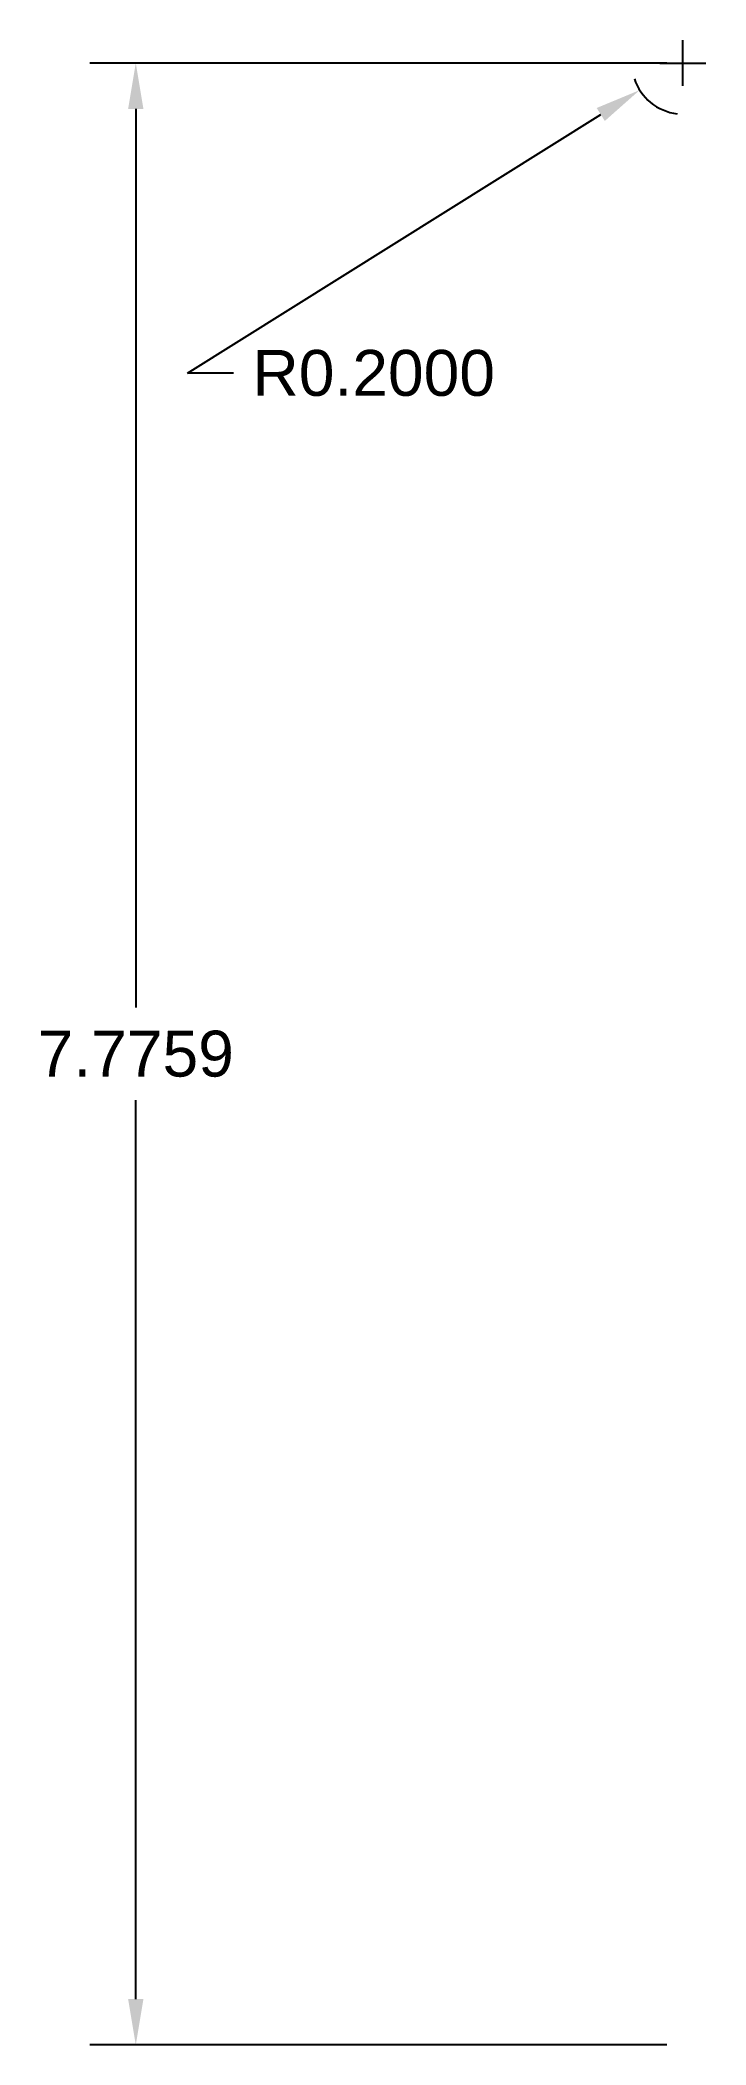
# Model space of a CAD drawing. Header units: inches. Extents: x 3.85 to 6.46, y 2.53 to 10.4.
import ezdxf

# ---------------------------------------------------------------- set-up
doc = ezdxf.new("R2010")
doc.units = ezdxf.units.IN
doc.header["$MEASUREMENT"] = 0
doc.layers.add('Measurementss', color=9, linetype='Continuous')
doc.styles.get("Standard").update_dxf_attribs({"font": 'arial.ttf'})
doc.dimstyles.get("Standard").update_dxf_attribs({"dimtxt": 0.18, "dimasz": 0.18, "dimexe": 0.18, "dimexo": 0.0625, "dimgap": 0.09, "dimtad": 0, "dimtih": 1, "dimtoh": 1, "dimdec": 4, "dimzin": 0, "dimdsep": 46, "dimtxsty": 'Standard', "dimcen": 0.09, "dimadec": 0, "dimazin": 0, "dimtfac": 1, "dimtdec": 4, "dimtofl": 0, "dimtmove": 0, "dimatfit": 3, "dimfxl": 1, "dimtolj": 1, "dimtzin": 0, "dimarcsym": 0})

# ---------------------------------------------------------------- blocks, each defined once
blk = doc.blocks.new('*D2')
at = {"layer": 'Defpoints', "color": 0, "transparency": 16777216}
for p in [(6.3675, 10.3081, 0.6896), (4.2232, 2.5322), (6.3675, 2.5322, 8.3304)]:
    blk.add_point(p, dxfattribs=at)
at = {"layer": 'Measurementss', "color": 0, "lineweight": -2, "transparency": 16777216}
for p, q in [((6.305, 10.3081), (4.0432, 10.3081)), ((4.2232, 10.1281), (4.2232, 6.6021)), ((4.2232, 2.7122), (4.2232, 6.2383)), ((6.305, 2.5322), (4.0432, 2.5322))]:
    blk.add_line(p, q, dxfattribs=at)
at = {"layer": 'Measurementss', "color": 0, "transparency": 16777216}
for points in [[(4.1932, 10.1281), (4.2532, 10.1281), (4.2232, 10.3081)], [(4.1932, 2.7122), (4.2532, 2.7122), (4.2232, 2.5322)]]:
    blk.add_solid(points, dxfattribs=at)
at = {"layer": 'Measurementss', "color": 0, "transparency": 16777216, "insert": (4.2232, 6.4202), "char_height": 0.18, "attachment_point": 5}
blk.add_mtext('\\A1;7.7759', dxfattribs=at)
blk = doc.blocks.new('*D3')
at = {"layer": 'Defpoints', "color": 0, "transparency": 16777216}
for p in [(6.3675, 10.3081, 0.6896), (6.1981, 10.2019, 0.6863)]:
    blk.add_point(p, dxfattribs=at)
at = {"layer": 'Measurementss', "color": 0, "lineweight": -2, "transparency": 16777216}
for p, q in [((6.3675, 10.2181), (6.3675, 10.3981)), ((6.2775, 10.3081), (6.4575, 10.3081)), ((4.4264, 9.0911), (6.0456, 10.1063)), ((4.6064, 9.0911), (4.4264, 9.0911))]:
    blk.add_line(p, q, dxfattribs=at)
blk.add_arc((6.3675, 10.3081), 0.2, 197.90493, 263.65238, dxfattribs=at)
at = {"layer": 'Measurementss', "color": 0, "transparency": 16777216}
blk.add_solid([(6.0296, 10.1317), (6.0615, 10.0809), (6.1981, 10.2019)], dxfattribs=at)
at = {"layer": 'Measurementss', "color": 0, "transparency": 16777216, "insert": (5.1558, 9.0911), "char_height": 0.18, "attachment_point": 5}
blk.add_mtext('\\A1;R0.2000', dxfattribs=at)

msp = doc.modelspace()

# ---------------------------------------------------------------- dimensions: what is measured, and where the dimension line sits
at = {"layer": 'Measurementss'}
dim = msp.add_radius_dim(center=(6.36749, 10.30812, 0.68957), mpoint=(6.19806, 10.20189, 0.68626), dimstyle='Standard', dxfattribs=at)
dim.commit()
dim.dimension.update_dxf_attribs({"geometry": '*D3', "text_midpoint": (5.15581, 9.0911), "dimtype": 164})
dim = msp.add_linear_dim(base=(4.22323, 2.53222), p1=(6.36749, 10.30812, 0.68957), p2=(6.36749, 2.53222, 8.33041), angle=90, dimstyle='Standard', dxfattribs=at)
dim.commit()
dim.dimension.update_dxf_attribs({"geometry": '*D2', "text_midpoint": (4.22323, 6.42017)})

doc.saveas('drawing.dxf')
